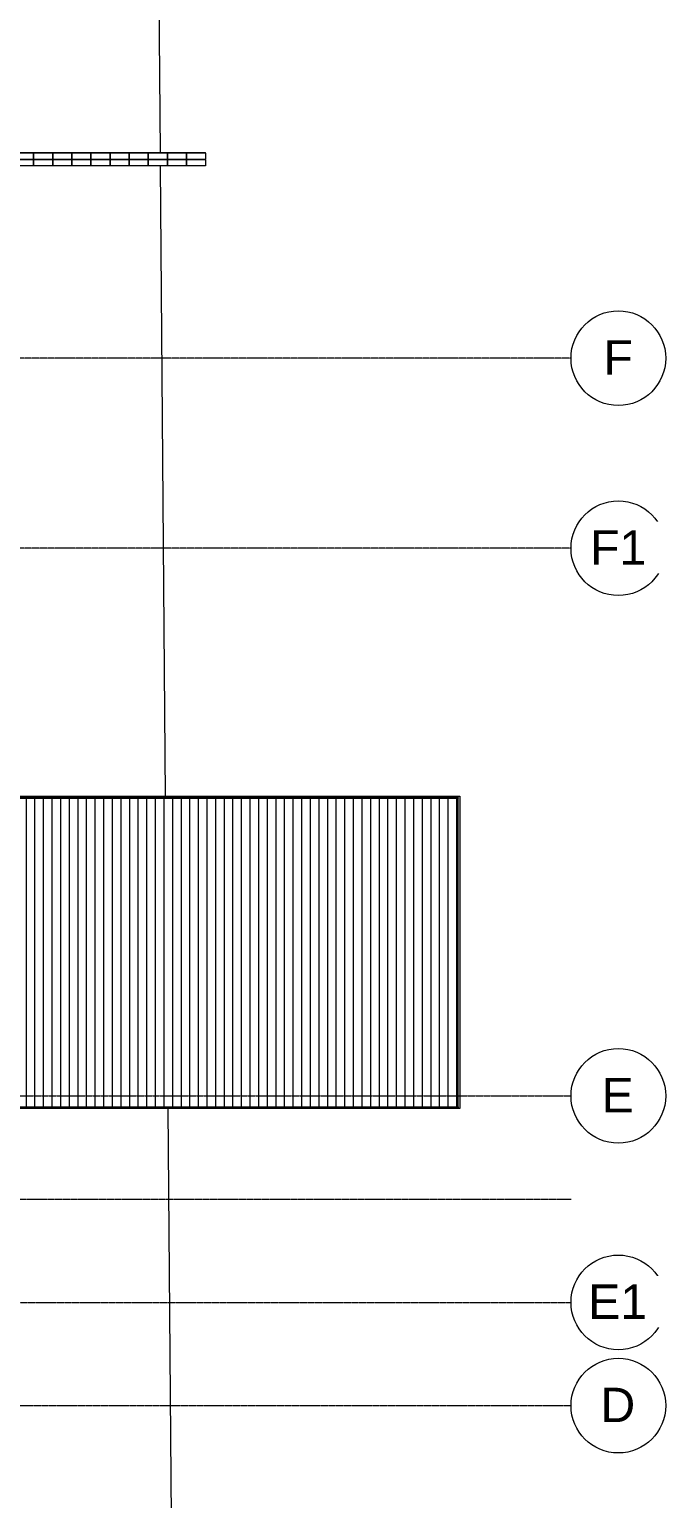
# Model space of a CAD drawing. Header units: millimetres. Extents: x -44849 to 8578, y -28812 to 16131.
# Drawn here: x 1153 to 8578, y -12356 to 4717 of the extents above; entities that cross this region are included whole.
import ezdxf

# ---------------------------------------------------------------- set-up
doc = ezdxf.new("R2010")
doc.units = ezdxf.units.MM
for name, pattern in [('Dash', [6.35, 3.175, -3.175]), ('Demolished', [7.14375, 4.7625, -2.38125]), ('Grid Line', [22.225, 12.7, -3.175, 3.175, -3.175])]:
    doc.linetypes.add(name, pattern=pattern)
for name, color, linetype, lineweight in [('A-GLAZ-CURT', 52, 'Continuous', 9), ('A-ROOF', 132, 'Demolished', 5), ('A-ROOF-OTLN', 132, 'Demolished', 5), ('A-ROOF-PATT', 132, 'Dash', 5), ('C-TOPO-MAJR', 7, 'Continuous', 18), ('S-GRID', 1, 'Continuous', 5), ('S-GRID-IDEN', 1, 'Continuous', 5)]:
    doc.layers.add(name, color=color, linetype=linetype, lineweight=lineweight)
doc.styles.add('Arial_1', font='arial.ttf', dxfattribs={"height": 400})

# ---------------------------------------------------------------- blocks, each defined once
blk = doc.blocks.new('The BREEZEBLOCK Family1 - The BREEZEBLOCK Family1-1267691-NEW PROPOSED ROOF PLAN')
at = {"layer": 'A-GLAZ-CURT', "lineweight": 5}
for p, q in [((-111, 3), (-111, 73)), ((111, 73), (111, 3))]:
    blk.add_line(p, q, dxfattribs=at)
blk = doc.blocks.new('System Panel - Glazed-1053848-NEW PROPOSED ROOF PLAN')
at = {"layer": 'A-GLAZ-CURT', "lineweight": 5}
blk.add_hatch(color=256, dxfattribs=at).paths.add_polyline_path([(-37, 3), (-111, 3), (-111, -3), (111, -3), (111, 3), (67, 3)])
for p, q in [((-111, 3), (111, 3)), ((-111, 3), (-111, -3)), ((111, 3), (111, -3)), ((111, -3), (-111, -3))]:
    blk.add_line(p, q, dxfattribs=at)
blk = doc.blocks.new('The BREEZEBLOCK Family1 - The BREEZEBLOCK Family1-V10-NEW PROPOSED ROOF PLAN')
at = {"layer": 'A-GLAZ-CURT', "lineweight": 5}
for p, q in [((-111, 73), (111, 73)), ((-111, 3), (-111, 73)), ((111, 73), (111, 3))]:
    blk.add_line(p, q, dxfattribs=at)
blk = doc.blocks.new('Grid - M_Grid Head - Circle-13408-NEW PROPOSED ROOF PLAN')
at = {"layer": 'S-GRID-IDEN'}
blk.add_circle((0, 0), 5.5, dxfattribs=at)

msp = doc.modelspace()

# ---------------------------------------------------------------- hatches: boundary and pattern name
at = {"layer": 'A-ROOF-PATT', "linetype": 'Continuous'}
h = msp.add_hatch(dxfattribs=at)
h.set_pattern_fill('FP_2', color=252, style=0, pattern_type=2)
h.set_pattern_definition([(90, (18.28, 113.2), (-100, 6e-15), [])])
h.paths.add_polyline_path([(6132.4, -7802.7), (6132.4, -4214.7), (756.7, -4214.7), (756.7, -7802.7), (4840.5, -7802.7)])

# ---------------------------------------------------------------- linework, layer by layer
at = {"layer": 'A-ROOF', "color": 8, "linetype": 'Continuous', "lineweight": 9}
for p, q in [((6132.4, -4212.7), (758.7, -4212.7)), ((6132.4, -7802.7), (6132.4, -4214.7)), ((758.7, -7802.7), (6132.4, -7802.7))]:
    msp.add_line(p, q, dxfattribs=at)
at = {"layer": 'A-ROOF-OTLN', "color": 8, "linetype": 'Continuous', "lineweight": 9}
for p, q in [((737.4, -4192.7), (6130.4, -4192.7)), ((737.4, -4214.7), (6132.4, -4214.7)), ((6130.4, -4192.3), (6152.4, -4192.3)), ((6130.4, -4192.3), (6130.4, -4212.7)), ((6130.4, -4214.7), (6130.4, -7802.7)), ((6132.4, -4212.7), (6132.4, -4214.7)), ((6152.4, -4192.3), (6152.4, -7823.5)), ((6132.4, -7822.7), (736.6, -7822.7)), ((6152.4, -7823.5), (6130.4, -7823.5)), ((6132.4, -7802.7), (6132.4, -7822.7))]:
    msp.add_line(p, q, dxfattribs=at)
at = {"layer": 'C-TOPO-MAJR'}
for p, q in [((2674.8, 3285.3), (2569.5, 16130.6)), ((2736.2, -4192.7), (2676.1, 3132.8))]:
    msp.add_line(p, q, dxfattribs=at)
at = {"layer": 'C-TOPO-MAJR', "flags": 128}
msp.add_lwpolyline([(-14736.8, -23860), (2828.4, -15437.5), (2766, -7822.7)], dxfattribs=at)
at = {"layer": 'S-GRID', "linetype": 'Grid Line'}
for p, q in [((7444.6, 896.3), (-37109.8, 896.3)), ((7444.6, -1311.7), (-37109.8, -1311.7)), ((-37109.8, -7675.7), (7444.6, -7675.7)), ((-34973, -8875.7), (7444.6, -8875.7)), ((-35198, -10075.7), (7444.6, -10075.7)), ((-37109.8, -11275.7), (7444.6, -11275.7))]:
    msp.add_line(p, q, dxfattribs=at)

# ---------------------------------------------------------------- block references
at = {"layer": 'A-GLAZ-CURT', "lineweight": 5, "rotation": 180}
for name, p in [('System Panel - Glazed-1053848-NEW PROPOSED ROOF PLAN', (1091.4, 3282)), ('The BREEZEBLOCK Family1 - The BREEZEBLOCK Family1-1267691-NEW PROPOSED ROOF PLAN', (1091.4, 3282)), ('System Panel - Glazed-1053848-NEW PROPOSED ROOF PLAN', (1313.4, 3282)), ('The BREEZEBLOCK Family1 - The BREEZEBLOCK Family1-1267691-NEW PROPOSED ROOF PLAN', (1313.4, 3282)), ('System Panel - Glazed-1053848-NEW PROPOSED ROOF PLAN', (1535.4, 3282)), ('The BREEZEBLOCK Family1 - The BREEZEBLOCK Family1-1267691-NEW PROPOSED ROOF PLAN', (1535.4, 3282)), ('System Panel - Glazed-1053848-NEW PROPOSED ROOF PLAN', (1757.4, 3282)), ('The BREEZEBLOCK Family1 - The BREEZEBLOCK Family1-1267691-NEW PROPOSED ROOF PLAN', (1757.4, 3282)), ('System Panel - Glazed-1053848-NEW PROPOSED ROOF PLAN', (1979.4, 3282)), ('The BREEZEBLOCK Family1 - The BREEZEBLOCK Family1-1267691-NEW PROPOSED ROOF PLAN', (1979.4, 3282)), ('System Panel - Glazed-1053848-NEW PROPOSED ROOF PLAN', (2201.4, 3282)), ('The BREEZEBLOCK Family1 - The BREEZEBLOCK Family1-1267691-NEW PROPOSED ROOF PLAN', (2201.4, 3282)), ('System Panel - Glazed-1053848-NEW PROPOSED ROOF PLAN', (2423.4, 3282)), ('The BREEZEBLOCK Family1 - The BREEZEBLOCK Family1-1267691-NEW PROPOSED ROOF PLAN', (2423.4, 3282)), ('System Panel - Glazed-1053848-NEW PROPOSED ROOF PLAN', (2645.4, 3282)), ('The BREEZEBLOCK Family1 - The BREEZEBLOCK Family1-1267691-NEW PROPOSED ROOF PLAN', (2645.4, 3282)), ('System Panel - Glazed-1053848-NEW PROPOSED ROOF PLAN', (2867.4, 3282)), ('The BREEZEBLOCK Family1 - The BREEZEBLOCK Family1-1267691-NEW PROPOSED ROOF PLAN', (2867.4, 3282)), ('System Panel - Glazed-1053848-NEW PROPOSED ROOF PLAN', (3089.4, 3282)), ('The BREEZEBLOCK Family1 - The BREEZEBLOCK Family1-1267691-NEW PROPOSED ROOF PLAN', (3089.4, 3282)), ('System Panel - Glazed-1053848-NEW PROPOSED ROOF PLAN', (1091.4, 3205.8)), ('The BREEZEBLOCK Family1 - The BREEZEBLOCK Family1-V10-NEW PROPOSED ROOF PLAN', (1091.4, 3205.8)), ('System Panel - Glazed-1053848-NEW PROPOSED ROOF PLAN', (1313.4, 3205.8)), ('The BREEZEBLOCK Family1 - The BREEZEBLOCK Family1-V10-NEW PROPOSED ROOF PLAN', (1313.4, 3205.8)), ('System Panel - Glazed-1053848-NEW PROPOSED ROOF PLAN', (1535.4, 3205.8)), ('The BREEZEBLOCK Family1 - The BREEZEBLOCK Family1-V10-NEW PROPOSED ROOF PLAN', (1535.4, 3205.8)), ('System Panel - Glazed-1053848-NEW PROPOSED ROOF PLAN', (1757.4, 3205.8)), ('The BREEZEBLOCK Family1 - The BREEZEBLOCK Family1-V10-NEW PROPOSED ROOF PLAN', (1757.4, 3205.8)), ('System Panel - Glazed-1053848-NEW PROPOSED ROOF PLAN', (1979.4, 3205.8)), ('The BREEZEBLOCK Family1 - The BREEZEBLOCK Family1-V10-NEW PROPOSED ROOF PLAN', (1979.4, 3205.8)), ('System Panel - Glazed-1053848-NEW PROPOSED ROOF PLAN', (2201.4, 3205.8)), ('The BREEZEBLOCK Family1 - The BREEZEBLOCK Family1-V10-NEW PROPOSED ROOF PLAN', (2201.4, 3205.8)), ('System Panel - Glazed-1053848-NEW PROPOSED ROOF PLAN', (2423.4, 3205.8)), ('The BREEZEBLOCK Family1 - The BREEZEBLOCK Family1-V10-NEW PROPOSED ROOF PLAN', (2423.4, 3205.8)), ('System Panel - Glazed-1053848-NEW PROPOSED ROOF PLAN', (2645.4, 3205.8)), ('The BREEZEBLOCK Family1 - The BREEZEBLOCK Family1-V10-NEW PROPOSED ROOF PLAN', (2645.4, 3205.8)), ('System Panel - Glazed-1053848-NEW PROPOSED ROOF PLAN', (2867.4, 3205.8)), ('The BREEZEBLOCK Family1 - The BREEZEBLOCK Family1-V10-NEW PROPOSED ROOF PLAN', (2867.4, 3205.8)), ('System Panel - Glazed-1053848-NEW PROPOSED ROOF PLAN', (3089.4, 3205.8)), ('The BREEZEBLOCK Family1 - The BREEZEBLOCK Family1-V10-NEW PROPOSED ROOF PLAN', (3089.4, 3205.8))]:
    msp.add_blockref(name, p, dxfattribs=at)
at = {"layer": 'S-GRID-IDEN', "xscale": 99.99999999999993, "yscale": 99.99999999999993, "zscale": 99.99999999999993}
for p, rotation in [((7994.6, 896.3), 89.9999999999999), ((7994.6, -1311.7), 89.9999999999999), ((7994.6, -7675.7), 269.9999999999993), ((7994.6, -10075.7), 269.9999999999993), ((7994.6, -11275.7), 269.9999999999993)]:
    msp.add_blockref('Grid - M_Grid Head - Circle-13408-NEW PROPOSED ROOF PLAN', p, dxfattribs=dict(at, rotation=rotation))

# ---------------------------------------------------------------- next in the draw order: texts
at = {"layer": 'S-GRID-IDEN', "char_height": 400, "attachment_point": 1, "style": 'Arial_1', "bg_fill": 3, "box_fill_scale": 1.25, "bg_fill_color": 256, "bg_fill_true_color": 13158600, "bg_fill_transparency": 0}
for s, insert, width in [('F', (7821.7, 1104.4), 416.877), ('F1', (7666.2, -1103.6), 793.671), ('E', (7800, -7467.4), 456.962), ('E1', (7644.5, -9867.4), 833.755), ('D', (7787, -11067.4), 489.029)]:
    msp.add_mtext(s, dxfattribs=dict(at, insert=insert, width=width))

doc.saveas('drawing.dxf')
